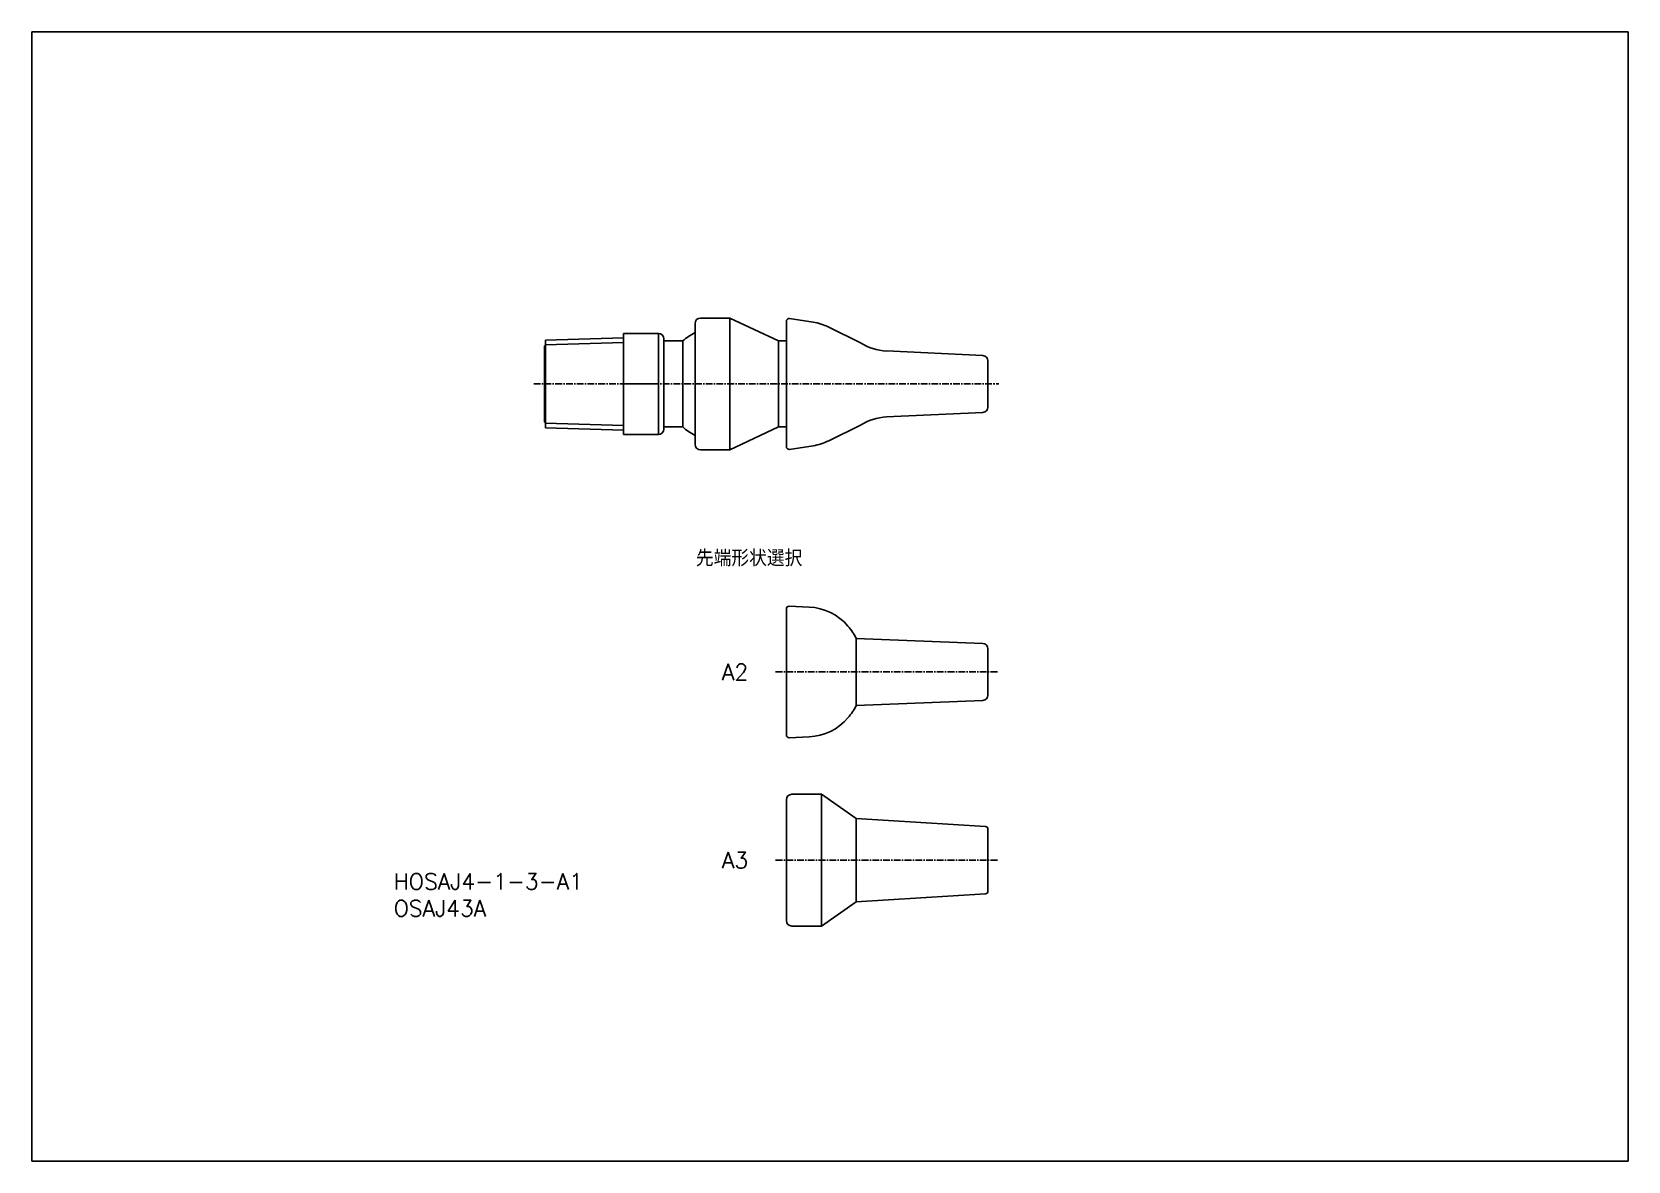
# Model space of a CAD drawing. Extents: x 0 to 297, y 0 to 210.
import ezdxf
from ezdxf.enums import TextEntityAlignment as Align

# ---------------------------------------------------------------- set-up
doc = ezdxf.new("R2010")
doc.units = 0
doc.linetypes.add('CENTER', pattern=[2, 1.25, -0.25, 0.25, -0.25])
doc.layers.get('0').update_dxf_attribs({"linetype": 'CONTINUOUS'})
doc.layers.get('DEFPOINTS').update_dxf_attribs({"linetype": 'CONTINUOUS'})
doc.layers.add('CENTER', color=1, linetype='CENTER')
doc.styles.get("Standard").update_dxf_attribs({"font": 'txt.shx', "bigfont": 'extfont.shx'})

msp = doc.modelspace()

# ---------------------------------------------------------------- linework, layer by layer
at = {"color": 7, "linetype": 'CONTINUOUS'}
for p, q in [((123.39, 155.78), (123.39, 133.28)), ((124.39, 156.78), (129.89, 156.78)), ((129.89, 156.78), (138.89, 152.53)), ((129.89, 156.78), (129.89, 132.28)), ((140.39, 156.2), (140.39, 132.86)), ((140.39, 155.78), (140.39, 133.28)), ((140.96, 156.69), (145.36, 156.01)), ((148.27, 155.09), (154.15, 152.19)), ((95.59, 151.63), (95.39, 151.63)), ((95.39, 151.63), (95.39, 137.43)), ((110.09, 153.11), (95.59, 152.66)), ((95.59, 152.66), (95.59, 136.4)), ((110.09, 153.93), (116.59, 153.93)), ((110.09, 153.93), (110.09, 135.13)), ((116.59, 153.93), (116.59, 135.13)), ((117.59, 152.93), (117.59, 136.13)), ((117.59, 152.53), (121.09, 152.53)), ((121.09, 152.53), (121.09, 136.53)), ((123.39, 154.09), (123.39, 134.97)), ((138.89, 152.53), (140.39, 152.53)), ((138.89, 152.53), (138.89, 136.53)), ((176.93, 149.82), (159.03, 150.66)), ((177.89, 148.82), (177.89, 140.23)), ((110.09, 144.53), (116.59, 144.53)), ((140.39, 132.86), (140.39, 144.53)), ((95.59, 137.43), (95.39, 137.43)), ((154.15, 136.87), (148.27, 133.96)), ((159.03, 138.4), (176.93, 139.23)), ((95.59, 136.4), (110.09, 135.94)), ((110.09, 135.13), (116.59, 135.13)), ((117.59, 136.53), (121.09, 136.53)), ((138.89, 136.53), (129.89, 132.28)), ((138.89, 136.53), (140.39, 136.53)), ((124.39, 132.28), (129.89, 132.28)), ((140.96, 132.37), (145.36, 133.04)), ((140.39, 102.69), (140.39, 79.24)), ((140.91, 103.19), (144.63, 103.03)), ((140.39, 98.96), (140.39, 82.96)), ((153.39, 97.21), (176.93, 96.26)), ((153.39, 97.21), (153.39, 84.71)), ((153.39, 95.26), (153.39, 86.67)), ((177.89, 95.26), (177.89, 86.67)), ((176.93, 85.67), (153.39, 84.71)), ((140.91, 78.74), (144.63, 78.9)), ((140.39, 67.21), (140.39, 44.71)), ((141.39, 68.21), (146.89, 68.21)), ((146.89, 68.21), (153.39, 63.71)), ((146.89, 68.21), (146.89, 43.71)), ((140.39, 63.96), (140.39, 47.96)), ((153.39, 63.71), (177.42, 62.24)), ((153.39, 63.71), (153.39, 48.21)), ((177.89, 61.74), (177.89, 50.19)), ((146.89, 43.71), (153.39, 48.21)), ((177.42, 49.69), (153.39, 48.21)), ((141.39, 43.71), (146.89, 43.71))]:
    msp.add_line(p, q, dxfattribs=at)
at = {"color": 3, "linetype": 'CONTINUOUS'}
for p, q in [((110.09, 152.26), (95.59, 151.8)), ((95.59, 137.25), (110.09, 136.8))]:
    msp.add_line(p, q, dxfattribs=at)
at = {"color": 7, "linetype": 'CONTINUOUS'}
for centre, radius, start, end in [((124.39, 155.78), 1, 90, 180), ((140.89, 156.2), 0.5, 81.2538, 180), ((143.84, 146.13), 10, 63.7136, 81.2538), ((116.59, 152.93), 1, 0, 90), ((128.2, 144.53), 10.7, 116.7164, 131.6391), ((159.49, 160.64), 10, 237.7244, 267.337), ((176.89, 148.82), 1, 0, 87.337), ((176.89, 140.23), 1, 272.663, 0), ((159.49, 128.41), 10, 92.663, 122.2756), ((116.59, 136.13), 1, 270, 0), ((128.2, 144.53), 10.7, 228.3609, 243.2836), ((143.84, 142.93), 10, 278.7462, 296.2864), ((124.39, 133.28), 1, 180, 270), ((140.89, 132.86), 0.5, 180, 278.7462), ((140.89, 102.69), 0.5, 87.546, 180), ((144.2, 93.04), 10, 40.2371, 87.546), ((141.74, 90.96), 13.22, 28.2229, 40.2371), ((176.89, 95.26), 1, 0, 87.337), ((176.89, 86.67), 1, 272.663, 0), ((141.74, 90.96), 13.22, 319.7629, 331.7771), ((144.2, 88.89), 10, 272.454, 319.7629), ((140.89, 79.24), 0.5, 180, 272.454), ((141.39, 67.21), 1, 90, 180), ((177.39, 61.74), 0.5, 0, 86.4965), ((177.39, 50.19), 0.5, 273.5035, 0), ((141.39, 44.71), 1, 180, 270)]:
    msp.add_arc(centre, radius, start, end, dxfattribs=at)
at = {"layer": 'CENTER', "color": 1, "linetype": 'CENTER'}
for p, q in [((93.39, 144.53), (179.89, 144.53)), ((138.39, 90.96), (179.89, 90.96)), ((138.39, 55.96), (179.89, 55.96))]:
    msp.add_line(p, q, dxfattribs=at)
at = {"layer": 'DEFPOINTS', "color": 7, "linetype": 'CONTINUOUS'}
msp.add_lwpolyline([(0, 0), (297, 0), (297, 210), (0, 210)], close=True, dxfattribs=at)

# ---------------------------------------------------------------- texts
at = {"color": 7, "linetype": 'CONTINUOUS'}
for s, p in [('先端形状選択', (123.55, 112.12)), ('A2', (128.39, 90.96)), ('A3', (128.39, 55.96)), ('HOSAJ4-1-3-A1', (67.3, 52)), ('OSAJ43A', (67.3, 47))]:
    msp.add_text(s, height=3, dxfattribs=at).set_placement(p, align=Align.MIDDLE_LEFT)

doc.saveas('drawing.dxf')
